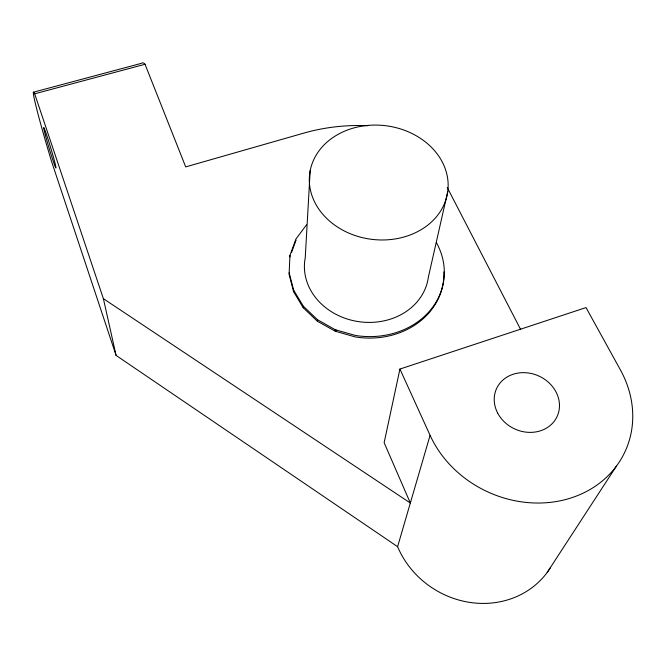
<?xml version="1.0" encoding="UTF-8"?>
<svg xmlns="http://www.w3.org/2000/svg" width="666" height="666" viewBox="0 0 666 666"><rect width="100%" height="100%" fill="white"/><g stroke="black" fill="none" stroke-linecap="round" stroke-linejoin="round"><path stroke-width="1" d="M289.901 256.984L289.96 255.386L295.92 239.044L306.518 224.833M443.897 271.919A77.772 66.733 7.9 0 1 355.219 336.929L335.198 331.185L317.399 321.253L303.23 307.742L293.598 291.725L293.664 290.176L289.144 272.827M289.96 255.386L289.094 274.4L293.598 291.725M310.198 170.454L305.236 257.792A62.338 53.438 7.9 0 0 357.917 321.536A62.338 53.438 7.9 0 0 428.355 277.181L447.76 191.467A69.614 57.243 7.2 0 0 350.632 128.913A69.614 57.243 7.2 0 0 337.779 227.214A69.614 57.243 7.2 0 0 447.76 191.467M303.23 307.742L303.321 306.21L293.664 290.176M317.399 321.253L317.524 319.755L303.321 306.21M335.198 331.185L335.314 329.762L317.524 319.755M336.005 329.953L335.839 331.443L335.314 329.762L355.419 335.448A77.939 66.825 7.9 0 0 429.403 311.28A77.939 66.825 7.9 0 0 436.397 242.624M399.925 369.056L430.086 435.331A107.975 94.239 24.8 0 0 572.86 497.344A107.975 94.239 24.8 0 0 620.446 369.98L586.022 307.575L399.925 369.056L384.14 442.682L410.339 503.03L103.388 298.676L34.674 93.806L145.03 64.269L185.697 166.9L303.779 133.117A179.262 154.121 8 0 1 367.873 125.707M550.632 567.365A87.462 80.003 32.6 0 1 471.262 602.613A87.462 80.003 32.6 0 1 397.602 546.686L430.086 435.331M291.65 252.181L295.504 241.625M547.227 572.394L616.366 466.192M295.854 240.659L296.212 240.168M33.3 92.233L141.908 63.203A69.714 8.683 73.8 0 1 145.03 64.269M34.674 93.806A70.937 2.764 73.2 0 0 51.29 160.606L116.084 355.411L397.602 546.686M447.227 187.462L520.754 329.687M103.388 298.676L116.084 355.411M497.585 412.903A33.342 29.088 24.7 0 0 554.004 421.57A33.342 29.088 24.7 0 0 528.954 373.068A33.342 29.088 24.7 0 0 497.585 412.903M45.371 135.19A21.179 0.816 73.2 0 0 55.753 167.815A21.179 0.816 73.2 0 0 48.36 140.26A21.179 0.816 73.2 0 0 45.371 135.19"/></g></svg>
